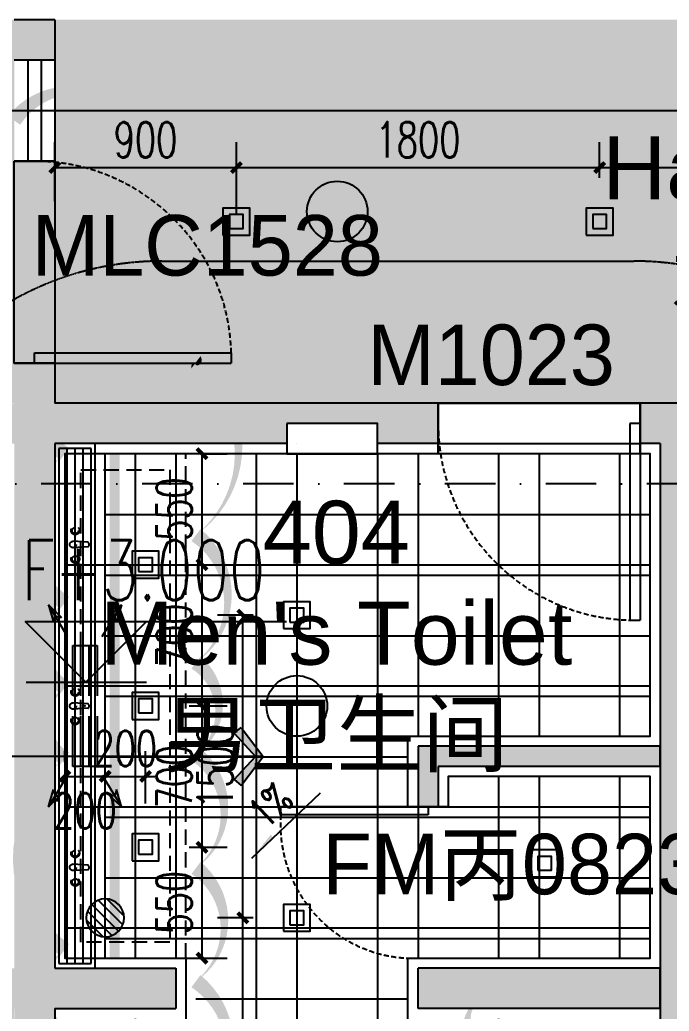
# Model space of a CAD drawing. Extents: x -354516 to 794396, y -401250 to -150594.
# Drawn here: x -19873 to -16656, y -369063 to -364150 of the extents above; entities that cross this region are included whole.
import ezdxf
from ezdxf.enums import TextEntityAlignment as Align

# ---------------------------------------------------------------- set-up
doc = ezdxf.new("R2010")
doc.units = 0
doc.header["$LTSCALE"] = 1000
doc.header["$MEASUREMENT"] = 0
for name, pattern in [('$0$HIDDEN', [0.375, 0.25, -0.125, 0, 0]), ('DASH', [0.35, 0.25, -0.1]), ('DASHDOT2', [0.5, 0.25, -0.125, 0, -0.125]), ('DOTE', [2.42, 2, -0.2, 0.02, -0.2])]:
    doc.linetypes.add(name, pattern=pattern)
for name, color, linetype in [('0-吊顶', 6, 'Continuous'), ('0-吊顶材质', 251, 'Continuous'), ('0-吊顶边界', 36, 'Continuous'), ('0-地面分缝', 37, 'Continuous'), ('0-房间名称', 2, 'Continuous'), ('0-灯具', 20, 'Continuous'), ('0-灯具修改0109', 140, 'Continuous'), ('0-设备风口', 5, 'Continuous'), ('0-设备风口（修改）', 71, 'Continuous'), ('A-轴线1', 1, 'DOTE'), ('A标-索引', 3, 'Continuous'), ('DIM_ELEV', 3, 'Continuous'), ('M-DUCT-S-DIFF', 6, 'DASH'), ('P-成活面', 4, 'Continuous'), ('PUB_DIM', 3, 'Continuous'), ('PUB_TEXT', 7, 'Continuous'), ('S-PLT', 30, 'Continuous'), ('TWT_TEXT', 7, 'Continuous'), ('WALL', 2, 'Continuous'), ('WINDOW', 4, 'Continuous'), ('墙体', 7, 'Continuous'), ('家具1', 61, 'Continuous'), ('门图', 134, 'Continuous')]:
    doc.layers.add(name, color=color, linetype=linetype)
doc.layers.add('0-地面材质_material hatch', color=251, linetype='Continuous', transparency=0.3)
doc.layers.add('DIM_MODI-天花修改', color=3, linetype='Continuous', plot=False)
doc.styles.add('510p-04$0$Arial_2', font='arial.ttf', dxfattribs={"height": 6.392964})
doc.styles.add('_TCH_DIM', font='SIMPLEX', dxfattribs={"bigfont": 'GBCBIG'})
doc.styles.add('DIM', font='SimSun.ttf', dxfattribs={"width": 0.7})
doc.styles.add('DIM_FONT', font='SIMPLEX', dxfattribs={"width": 0.7, "bigfont": 'GBCBIG'})
doc.styles.add('Word-n', font='stylu.ttf')
doc.dimstyles.new('_TCH_ARCH&&50', dxfattribs={"dimscale": 0.5, "dimtxt": 350, "dimasz": 100, "dimexe": 250, "dimexo": 300, "dimgap": 100, "dimtad": 1, "dimdec": 0, "dimzin": 0, "dimdsep": 46, "dimtxsty": 'DIM_FONT', "dimblk": 'ARCHTICK', "dimcen": 0.09, "dimclrd": 3, "dimclre": 3, "dimclrt": 7, "dimazin": 2, "dimtfac": 1, "dimtdec": 0, "dimtix": 1, "dimtmove": 2, "dimatfit": 3, "dimfxl": 0, "dimtolj": 1, "dimtzin": 0, "dimarcsym": 0})
doc.dimstyles.new('DIM', dxfattribs={"dimtxt": 2.5, "dimasz": 1, "dimexe": 1, "dimexo": 1, "dimgap": 1, "dimtad": 1, "dimdec": 0, "dimzin": 0, "dimdsep": 46, "dimtxsty": 'DIM', "dimblk": 'ARCHTICK', "dimcen": 0, "dimclrd": 5, "dimclre": 5, "dimclrt": 35, "dimadec": 0, "dimazin": 0, "dimtfac": 0.5, "dimtdec": 0, "dimtix": 1, "dimtmove": 2, "dimatfit": 2, "dimldrblk": 'A', "dimfxl": 0, "dimtolj": 1, "dimtzin": 0, "dimlwd": -1, "dimlwe": -1, "dimarcsym": 0})
pattern_1 = [(45, (-498310856.17, -3090192758), (-212.132034356, 212.132034356), []), (45, (-498310644.03, -3090192758), (-212.132034356, 212.132034356), [375, -75, 0, -75])]

# ---------------------------------------------------------------- blocks, each defined once
blk = doc.blocks.new('510I-01-LBBRestroom-plan-01$0$wtqyy')
at = {"layer": '0-灯具'}
for points in [[(-106.5, -26.5), (26.5, -26.5), (26.5, 106.5), (-106.5, 106.5)], [(-74.5, 5.5), (-5.5, 5.5), (-5.5, 74.5), (-74.5, 74.5)]]:
    blk.add_lwpolyline(points, close=True, dxfattribs=at)
blk = doc.blocks.new('*U137')
at = {"color": 95}
for p, q in [((-500.7, 180.4), (-437.9, 115.5)), ((-343.4, 86), (-500.7, 180.4)), ((-500.7, 180.4), (-414.7, 155.9)), ((-414.7, 155.9), (-446.3, 147.4)), ((-446.3, 147.4), (-437.9, 115.5)), ((343.4, 86), (500.7, 180.4)), ((500.7, 180.4), (414.7, 155.9)), ((414.7, 155.9), (446.3, 147.4)), ((500.7, 180.4), (437.9, 115.5)), ((446.3, 147.4), (437.9, 115.5)), ((-343.4, -86), (-500.7, -180.4)), ((343.4, -86), (500.7, -180.4)), ((-500.7, -180.4), (-437.9, -115.5)), ((-446.3, -147.4), (-437.9, -115.5)), ((446.3, -147.4), (437.9, -115.5)), ((500.7, -180.4), (437.9, -115.5)), ((-500.7, -180.4), (-414.7, -155.9)), ((-414.7, -155.9), (-446.3, -147.4)), ((414.7, -155.9), (446.3, -147.4)), ((500.7, -180.4), (414.7, -155.9))]:
    blk.add_line(p, q, dxfattribs=at)
at = {"color": 251, "linetype": 'DASH'}
for p, q in [((-300, 20), (300, 20)), ((-300, -20), (300, -20))]:
    blk.add_line(p, q, dxfattribs=at)
at = {"linetype": 'DASH'}
blk.add_lwpolyline([(300, 60), (-300, 60), (-300, -60), (300, -60)], close=True, dxfattribs=at)
at = {"color": 7}
blk.add_point((0, 0), dxfattribs=at)
at = {"color": 95}
for points in [[(-437.9, 115.5), (-446.3, 147.4), (-500.7, 180.4)], [(-414.7, 155.9), (-446.3, 147.4), (-500.7, 180.4)], [(414.7, 155.9), (446.3, 147.4), (500.7, 180.4)], [(437.9, 115.5), (446.3, 147.4), (500.7, 180.4)], [(-437.9, -115.5), (-446.3, -147.4), (-500.7, -180.4)], [(437.9, -115.5), (446.3, -147.4), (500.7, -180.4)], [(-414.7, -155.9), (-446.3, -147.4), (-500.7, -180.4)], [(414.7, -155.9), (446.3, -147.4), (500.7, -180.4)]]:
    blk.add_solid(points, dxfattribs=at)
blk = doc.blocks.new('$TwtSys$00000125')
blk.add_circle((0, 0, 0), 0.667)
blk = doc.blocks.new('510p-04$0$material tag')
blk = doc.blocks.new('GRID')
at = {"layer": '墙体', "color": 250, "linetype": 'DASHDOT2', "lineweight": -3}
blk.add_line((107436.4, 18586.5), (-19063.6, 18586.5), dxfattribs=at)
blk = doc.blocks.new('_ArchTick')
at = {"color": 0, "linetype": 'ByBlock', "const_width": 0.4}
blk.add_lwpolyline([(-0.5, -0.5), (0.5, 0.5)], dxfattribs=at)
blk = doc.blocks.new('*D296')
at = {"layer": 'Defpoints', "color": 0}
for p in [(-18767.7, -368600), (-18566.5, -368600), (-18616.5, -370100)]:
    blk.add_point(p, dxfattribs=at)
at = {"layer": 'PUB_DIM', "color": 3, "lineweight": -2}
for p, q in [((-18716.5, -368600), (-18892.7, -368600)), ((-18767.7, -370100), (-18767.7, -368600)), ((-18766.5, -370100), (-18892.7, -370100))]:
    blk.add_line(p, q, dxfattribs=at)
at = {"layer": 'PUB_DIM', "color": 3, "lineweight": -2, "xscale": 50, "yscale": 50, "zscale": 50}
for p, rotation in [((-18767.7, -368600), 90), ((-18767.7, -370100), 270)]:
    blk.add_blockref('_ArchTick', p, dxfattribs=dict(at, rotation=rotation))
at = {"layer": 'PUB_DIM', "color": 7, "insert": (-18905.2, -369350), "char_height": 175, "attachment_point": 5, "rotation": 90, "style": 'DIM_FONT'}
blk.add_mtext('\\A1;1500', dxfattribs=at)
blk = doc.blocks.new('*D297')
at = {"layer": 'Defpoints', "color": 0}
for p in [(-18767.7, -367100), (-18566.5, -367100), (-18566.5, -368600)]:
    blk.add_point(p, dxfattribs=at)
at = {"layer": 'PUB_DIM', "color": 3, "lineweight": -2}
for p, q in [((-18716.5, -367100), (-18892.7, -367100)), ((-18767.7, -368600), (-18767.7, -367100)), ((-18716.5, -368600), (-18892.7, -368600))]:
    blk.add_line(p, q, dxfattribs=at)
at = {"layer": 'PUB_DIM', "color": 3, "lineweight": -2, "xscale": 50, "yscale": 50, "zscale": 50}
for p, rotation in [((-18767.7, -367100), 90), ((-18767.7, -368600), 270)]:
    blk.add_blockref('_ArchTick', p, dxfattribs=dict(at, rotation=rotation))
at = {"layer": 'PUB_DIM', "color": 7, "insert": (-18905.2, -367850), "char_height": 175, "attachment_point": 5, "rotation": 90, "style": 'DIM_FONT'}
blk.add_mtext('\\A1;1500', dxfattribs=at)
blk = doc.blocks.new('*D298')
at = {"layer": 'Defpoints', "color": 0}
for p in [(-19450, -367898.9), (-19650, -367979.4), (-19450, -368015.7)]:
    blk.add_point(p, dxfattribs=at)
at = {"layer": 'PUB_DIM', "color": 3, "lineweight": -2}
for p, q in [((-19650, -367829.4), (-19650, -367773.9)), ((-19450, -367865.7), (-19450, -367773.9)), ((-19650, -367898.9), (-19450, -367898.9))]:
    blk.add_line(p, q, dxfattribs=at)
at = {"layer": 'PUB_DIM', "color": 3, "lineweight": -2, "xscale": 50, "yscale": 50, "zscale": 50, "rotation": 180}
blk.add_blockref('_ArchTick', (-19650, -367898.9), dxfattribs=at)
at = {"layer": 'PUB_DIM', "color": 3, "lineweight": -2, "xscale": 50, "yscale": 50, "zscale": 50}
blk.add_blockref('_ArchTick', (-19450, -367898.9), dxfattribs=at)
at = {"layer": 'PUB_DIM', "color": 7, "insert": (-19550, -368069.2), "char_height": 175, "attachment_point": 5, "style": 'DIM_FONT'}
blk.add_mtext('\\A1;200', dxfattribs=at)
blk = doc.blocks.new('*D299')
at = {"layer": 'Defpoints', "color": 0}
for p in [(-19250.1, -367898.9), (-19450, -368015.7), (-19250.1, -368183.8)]:
    blk.add_point(p, dxfattribs=at)
at = {"layer": 'PUB_DIM', "color": 3, "lineweight": -2}
for p, q in [((-19450, -367865.7), (-19450, -367773.9)), ((-19250.1, -368033.8), (-19250.1, -367773.9)), ((-19450, -367898.9), (-19500, -367898.9)), ((-19450, -367898.9), (-19250.1, -367898.9)), ((-19250.1, -367898.9), (-19200.1, -367898.9))]:
    blk.add_line(p, q, dxfattribs=at)
at = {"layer": 'PUB_DIM', "color": 3, "lineweight": -2, "xscale": 50, "yscale": 50, "zscale": 50}
blk.add_blockref('_ArchTick', (-19450, -367898.9), dxfattribs=at)
at = {"layer": 'PUB_DIM', "color": 3, "lineweight": -2, "xscale": 50, "yscale": 50, "zscale": 50, "rotation": 180}
blk.add_blockref('_ArchTick', (-19250.1, -367898.9), dxfattribs=at)
at = {"layer": 'PUB_DIM', "color": 7, "insert": (-19350, -367761.4), "char_height": 175, "attachment_point": 5, "style": 'DIM_FONT'}
blk.add_mtext('\\A1;200', dxfattribs=at)
blk = doc.blocks.new('*D300')
at = {"layer": 'Defpoints', "color": 0}
for p in [(-19183.6, -368250.3), (-18970, -368250.3), (-19210.1, -368800)]:
    blk.add_point(p, dxfattribs=at)
at = {"layer": 'PUB_DIM', "color": 3, "lineweight": -2}
for p, q in [((-19033.6, -368250.3), (-18845, -368250.3)), ((-18970, -368800), (-18970, -368250.3)), ((-19060.1, -368800), (-18845, -368800))]:
    blk.add_line(p, q, dxfattribs=at)
at = {"layer": 'PUB_DIM', "color": 3, "lineweight": -2, "xscale": 50, "yscale": 50, "zscale": 50}
for p, rotation in [((-18970, -368250.3), 90), ((-18970, -368800), 270)]:
    blk.add_blockref('_ArchTick', p, dxfattribs=dict(at, rotation=rotation))
at = {"layer": 'PUB_DIM', "color": 7, "insert": (-19107.5, -368525.1), "char_height": 175, "attachment_point": 5, "rotation": 90, "style": 'DIM_FONT'}
blk.add_mtext('\\A1;550', dxfattribs=at)
blk = doc.blocks.new('*D301')
at = {"layer": 'Defpoints', "color": 0}
for p in [(-19183.6, -367550), (-18970, -367550), (-19183.6, -368250.3)]:
    blk.add_point(p, dxfattribs=at)
at = {"layer": 'PUB_DIM', "color": 3, "lineweight": -2}
for p, q in [((-19033.6, -367550), (-18845, -367550)), ((-18970, -368250.3), (-18970, -367550)), ((-19033.6, -368250.3), (-18845, -368250.3))]:
    blk.add_line(p, q, dxfattribs=at)
at = {"layer": 'PUB_DIM', "color": 3, "lineweight": -2, "xscale": 50, "yscale": 50, "zscale": 50}
for p, rotation in [((-18970, -367550), 90), ((-18970, -368250.3), 270)]:
    blk.add_blockref('_ArchTick', p, dxfattribs=dict(at, rotation=rotation))
at = {"layer": 'PUB_DIM', "color": 7, "insert": (-19107.5, -367900.1), "char_height": 175, "attachment_point": 5, "rotation": 90, "style": 'DIM_FONT'}
blk.add_mtext('\\A1;700', dxfattribs=at)
blk = doc.blocks.new('*D302')
at = {"layer": 'Defpoints', "color": 0}
for p in [(-19183.6, -366850), (-18970, -366850), (-19183.6, -367550)]:
    blk.add_point(p, dxfattribs=at)
at = {"layer": 'PUB_DIM', "color": 3, "lineweight": -2}
for p, q in [((-19033.6, -366850), (-18845, -366850)), ((-18970, -367550), (-18970, -366850)), ((-19033.6, -367550), (-18845, -367550))]:
    blk.add_line(p, q, dxfattribs=at)
at = {"layer": 'PUB_DIM', "color": 3, "lineweight": -2, "xscale": 50, "yscale": 50, "zscale": 50}
for p, rotation in [((-18970, -366850), 90), ((-18970, -367550), 270)]:
    blk.add_blockref('_ArchTick', p, dxfattribs=dict(at, rotation=rotation))
at = {"layer": 'PUB_DIM', "color": 7, "insert": (-19107.5, -367200), "char_height": 175, "attachment_point": 5, "rotation": 90, "style": 'DIM_FONT'}
blk.add_mtext('\\A1;700', dxfattribs=at)
blk = doc.blocks.new('*D303')
at = {"layer": 'Defpoints', "color": 0}
for p in [(-19104.1, -366300), (-18970, -366300), (-19183.6, -366850)]:
    blk.add_point(p, dxfattribs=at)
at = {"layer": 'PUB_DIM', "color": 3, "lineweight": -2}
for p, q in [((-18970, -366850), (-18970, -366300)), ((-18954.1, -366300), (-18845, -366300)), ((-19033.6, -366850), (-18845, -366850))]:
    blk.add_line(p, q, dxfattribs=at)
at = {"layer": 'PUB_DIM', "color": 3, "lineweight": -2, "xscale": 50, "yscale": 50, "zscale": 50}
for p, rotation in [((-18970, -366300), 90), ((-18970, -366850), 270)]:
    blk.add_blockref('_ArchTick', p, dxfattribs=dict(at, rotation=rotation))
at = {"layer": 'PUB_DIM', "color": 7, "insert": (-19107.5, -366575), "char_height": 175, "attachment_point": 5, "rotation": 90, "style": 'DIM_FONT'}
blk.add_mtext('\\A1;550', dxfattribs=at)
blk = doc.blocks.new('*D304')
at = {"layer": 'Defpoints', "color": 0}
for p in [(-18800, -364881.9), (-19700, -365198.9), (-18800, -365266.5)]:
    blk.add_point(p, dxfattribs=at)
at = {"layer": 'PUB_DIM', "color": 3, "lineweight": -2}
for p, q in [((-19700, -365048.9), (-19700, -364756.9)), ((-18800, -365116.5), (-18800, -364756.9)), ((-19700, -364881.9), (-18800, -364881.9))]:
    blk.add_line(p, q, dxfattribs=at)
at = {"layer": 'PUB_DIM', "color": 3, "lineweight": -2, "xscale": 50, "yscale": 50, "zscale": 50, "rotation": 180}
blk.add_blockref('_ArchTick', (-19700, -364881.9), dxfattribs=at)
at = {"layer": 'PUB_DIM', "color": 3, "lineweight": -2, "xscale": 50, "yscale": 50, "zscale": 50}
blk.add_blockref('_ArchTick', (-18800, -364881.9), dxfattribs=at)
at = {"layer": 'PUB_DIM', "color": 7, "insert": (-19250, -364744.4), "char_height": 175, "attachment_point": 5, "style": 'DIM_FONT'}
blk.add_mtext('\\A1;900', dxfattribs=at)
blk = doc.blocks.new('*D305')
at = {"layer": 'Defpoints', "color": 0}
for p in [(-17000, -364881.9), (-17000, -365083.5), (-18800, -365216.5)]:
    blk.add_point(p, dxfattribs=at)
at = {"layer": 'PUB_DIM', "color": 3, "lineweight": -2}
for p, q in [((-18800, -365066.5), (-18800, -364756.9)), ((-17000, -364933.5), (-17000, -364756.9)), ((-18800, -364881.9), (-17000, -364881.9))]:
    blk.add_line(p, q, dxfattribs=at)
at = {"layer": 'PUB_DIM', "color": 3, "lineweight": -2, "xscale": 50, "yscale": 50, "zscale": 50, "rotation": 180}
blk.add_blockref('_ArchTick', (-18800, -364881.9), dxfattribs=at)
at = {"layer": 'PUB_DIM', "color": 3, "lineweight": -2, "xscale": 50, "yscale": 50, "zscale": 50}
blk.add_blockref('_ArchTick', (-17000, -364881.9), dxfattribs=at)
at = {"layer": 'PUB_DIM', "color": 7, "insert": (-17900, -364744.4), "char_height": 175, "attachment_point": 5, "style": 'DIM_FONT'}
blk.add_mtext('\\A1;1800', dxfattribs=at)
blk = doc.blocks.new('*D306')
at = {"layer": 'Defpoints', "color": 0}
for p in [(-15200, -364881.9), (-17000, -365083.5), (-15200, -365083.5)]:
    blk.add_point(p, dxfattribs=at)
at = {"layer": 'PUB_DIM', "color": 3, "lineweight": -2}
for p, q in [((-17000, -364933.5), (-17000, -364756.9)), ((-15200, -364933.5), (-15200, -364756.9)), ((-17000, -364881.9), (-15200, -364881.9))]:
    blk.add_line(p, q, dxfattribs=at)
at = {"layer": 'PUB_DIM', "color": 3, "lineweight": -2, "xscale": 50, "yscale": 50, "zscale": 50, "rotation": 180}
blk.add_blockref('_ArchTick', (-17000, -364881.9), dxfattribs=at)
at = {"layer": 'PUB_DIM', "color": 3, "lineweight": -2, "xscale": 50, "yscale": 50, "zscale": 50}
blk.add_blockref('_ArchTick', (-15200, -364881.9), dxfattribs=at)
at = {"layer": 'PUB_DIM', "color": 7, "insert": (-16100, -364744.4), "char_height": 175, "attachment_point": 5, "style": 'DIM_FONT'}
blk.add_mtext('\\A1;1800', dxfattribs=at)
blk = doc.blocks.new('$TwtSys$00000141')
for p, q in [((-94.2, 7.7), (-10.1, 91.8)), ((-94.2, 7.7), (-10.1, 91.8)), ((-87.2, -35.1), (35.1, 87.2)), ((-87.2, -35.1), (35.1, 87.2)), ((-66.5, -66.5), (66.5, 66.5)), ((-66.5, -66.5), (66.5, 66.5)), ((-32.4, -87.1), (87.6, 32.9)), ((-32.4, -87.1), (87.6, 32.9)), ((11.4, -92.3), (92.3, -11.4)), ((11.4, -92.3), (92.3, -11.4))]:
    blk.add_line(p, q)
blk.add_circle((0, 0), 94)
blk.add_circle((0, 0), 94)
blk = doc.blocks.new('A')
at = {"color": 134}
for p, q in [((-1.435, 1.148), (-1.09, 1.437)), ((-1.435, 1.148), (-0.369, 0)), ((-1.09, 1.437), (0, 0)), ((-0.369, 0), (-2.127, 0)), ((-1.435, -1.148), (-0.369, 0)), ((-1.09, -1.437), (0, 0)), ((-1.435, -1.148), (-1.09, -1.437))]:
    blk.add_line(p, q, dxfattribs=at)
for points in [[(-1.435, 1.148), (-1.09, 1.437), (-0.369, 0), (0, 0)], [(-1.435, -1.148), (-1.09, -1.437), (-0.369, 0), (0, 0)]]:
    blk.add_solid(points, dxfattribs=at)

msp = doc.modelspace()

# ---------------------------------------------------------------- hatches: boundary and pattern name
at = {"layer": '0-吊顶材质'}
h = msp.add_hatch(dxfattribs=at)
h.set_pattern_fill('AR-SAND', color=256, scale=112.5)
h.set_pattern_definition([(37.5, (-498310856.17, -3090192758), (-7.086752787, 216.767674014), [0, -171, 0, -191.25, 0, -182.8125]), (7.5, (-498310856.17, -3090192758), (199.099879343, 317.491432338), [0, -92.25, 0, -154.125, 0, -59.0625]), (327.5, (-498310994.54, -3090192758), (350.340959447, 0.636643523), [0, -56.25, 0, -202.5, 0, -264.375]), (317.5, (-498310994.54, -3090192758), (338.189243014, 98.738501055), [0, -28.125, 0, -132.75, 0, -151.875])])
h.paths.add_polyline_path([(-19700, -366050), (-19700, -364150), (-11820.4, -364150), (-9888.6, -373808.8), (-10092.5, -373808.8), (-10324.4, -372650), (-13200, -372650), (-13200, -370650), (-10724.4, -370650), (-11204.3, -368250), (-13200, -368250), (-13200, -365850), (-13800, -365850), (-13800, -366050)])
at = {"layer": '0-吊顶边界'}
h = msp.add_hatch(dxfattribs=at)
h.set_pattern_fill('_USER', color=250, scale=600, angle=90, pattern_type=0)
h.set_pattern_definition([(90, (-18100, -366301.96), (-600, 4e-14), [])])
h.paths.add_polyline_path([(-16750, -366302), (-16750, -367700), (-17950, -367700), (-17950, -368050), (-17750, -368050), (-17750, -367900), (-16750, -367900), (-16750, -368800), (-17950, -368800), (-17950, -369100), (-16950, -369100), (-16950, -371800), (-18004, -371800), (-18004, -372600), (-19450, -372600), (-19450, -369100), (-19000, -369100), (-19000, -368800), (-19450, -368800), (-19450, -366302)])
h = msp.add_hatch(dxfattribs=at)
h.set_pattern_fill('_USER', color=250, scale=300, pattern_type=0)
h.set_pattern_definition([(0, (-18100, -366301.96), (0, 300), [])])
h.paths.add_polyline_path([(-16750, -366302), (-16750, -367700), (-17950, -367700), (-17950, -368050), (-17750, -368050), (-17750, -367900), (-16750, -367900), (-16750, -368800), (-17950, -368800), (-17950, -369100), (-16950, -369100), (-16950, -371800), (-18004, -371800), (-18004, -372600), (-19450, -372600), (-19450, -369100), (-19000, -369100), (-19000, -368800), (-19450, -368800), (-19450, -366302)])
at = {"layer": '0-地面分缝'}
msp.add_hatch(color=256, dxfattribs=at).paths.add_polyline_path([(-18724.5, -368306), (-18615.8, -368202.6), (-18629.6, -368188.1)])
at = {"layer": '0-地面材质_material hatch'}
h = msp.add_hatch(dxfattribs=at)
h.set_pattern_fill('ANSI35', color=256, scale=1200)
h.set_pattern_definition(pattern_1)
edge = h.paths.add_edge_path()
edge.add_line((-23530.9, -372649.4), (-19901.5, -372650.6))
edge.add_line((-19901.5, -372650.6), (-19901.5, -369049.5))
edge.add_line((-19901.5, -369049.5), (-23028.5, -369049.5))
edge.add_line((-23028.5, -369049.5), (-23628.5, -366049.5))
edge.add_line((-23628.5, -366049.5), (-19898.5, -366049.5))
edge.add_line((-19898.5, -366049.5), (-19898.5, -365850.7))
edge.add_line((-19898.5, -365850.7), (-19800, -365850.7))
edge.add_line((-19800, -365850.7), (-19800, -364850.7))
edge.add_line((-19800, -364850.7), (-19900, -364850.7))
edge.add_line((-19900, -364850.7), (-19900, -364149.5))
edge.add_line((-19900, -364149.5), (-23946.3, -364158.5))
edge.add_line((-23946.3, -364158.5), (-28932.1, -338750))
edge.add_line((-28932.1, -338750), (-27565, -338749.5))
edge.add_line((-27565, -338749.5), (-27565, -338550.7))
edge.add_line((-27565, -338550.7), (-27365, -338550.7))
edge.add_line((-27365, -338550.7), (-27365, -337550.7))
edge.add_line((-27365, -337550.7), (-27565, -337550.7))
edge.add_line((-27565, -337550.7), (-27565, -336850))
edge.add_line((-27565, -336850), (-28949.2, -336850))
edge.add_arc((-28949.2, -336750), 100, 90, 270, ccw=False)
edge.add_line((-28949.2, -336650), (-28400, -336650))
edge.add_line((-28400, -336650), (-28400, -333850))
edge.add_line((-28400, -333850), (-30068.5, -333849.5))
edge.add_line((-30068.5, -333849.5), (-30828.5, -330049.5))
edge.add_line((-30828.5, -330049.5), (-32050.9, -330049.5))
edge.add_line((-32050.9, -330049.5), (-31913.9, -330734.4))
edge.add_line((-31913.9, -330734.4), (-32012, -330754))
edge.add_line((-32012, -330754), (-31659, -332519))
edge.add_line((-31659, -332519), (-31560.9, -332499.4))
edge.add_line((-31560.9, -332499.4), (-31313.9, -333734.4))
edge.add_line((-31313.9, -333734.4), (-31412, -333754))
edge.add_line((-31412, -333754), (-31059, -335519))
edge.add_line((-31059, -335519), (-30960.9, -335499.4))
edge.add_line((-30960.9, -335499.4), (-30713.9, -336734.4))
edge.add_line((-30713.9, -336734.4), (-30812, -336754))
edge.add_line((-30812, -336754), (-30459, -338519))
edge.add_line((-30459, -338519), (-30360.9, -338499.4))
edge.add_line((-30360.9, -338499.4), (-30113.9, -339734.4))
edge.add_line((-30113.9, -339734.4), (-30212, -339754))
edge.add_line((-30212, -339754), (-29859, -341519))
edge.add_line((-29859, -341519), (-29760.9, -341499.4))
edge.add_line((-29760.9, -341499.4), (-29513.9, -342734.4))
edge.add_line((-29513.9, -342734.4), (-29612, -342754))
edge.add_line((-29612, -342754), (-28659, -347519))
edge.add_line((-28659, -347519), (-28560.9, -347499.4))
edge.add_line((-28560.9, -347499.4), (-28313.9, -348734.4))
edge.add_line((-28313.9, -348734.4), (-28412, -348754))
edge.add_line((-28412, -348754), (-28059, -350519))
edge.add_line((-28059, -350519), (-27960.9, -350499.4))
edge.add_line((-27960.9, -350499.4), (-27713.9, -351734.4))
edge.add_line((-27713.9, -351734.4), (-27812, -351754))
edge.add_line((-27812, -351754), (-27459, -353519))
edge.add_line((-27459, -353519), (-27360.9, -353499.4))
edge.add_line((-27360.9, -353499.4), (-27113.9, -354734.4))
edge.add_line((-27113.9, -354734.4), (-27212, -354754))
edge.add_line((-27212, -354754), (-26259, -359519))
edge.add_line((-26259, -359519), (-26160.9, -359499.4))
edge.add_line((-26160.9, -359499.4), (-25913.9, -360734.4))
edge.add_line((-25913.9, -360734.4), (-26012, -360754))
edge.add_line((-26012, -360754), (-25059, -365519))
edge.add_line((-25059, -365519), (-24960.9, -365499.4))
edge.add_line((-24960.9, -365499.4), (-24713.9, -366734.4))
edge.add_line((-24713.9, -366734.4), (-24812, -366754))
edge.add_line((-24812, -366754), (-24459, -368519))
edge.add_line((-24459, -368519), (-24360.9, -368499.4))
edge.add_line((-24360.9, -368499.4), (-24113.9, -369734.4))
edge.add_line((-24113.9, -369734.4), (-24212, -369754))
edge.add_line((-24212, -369754), (-23859, -371519))
edge.add_line((-23859, -371519), (-23760.9, -371499.4))
edge.add_line((-23760.9, -371499.4), (-23530.9, -372649.4))
h = msp.add_hatch(dxfattribs=at)
h.set_pattern_fill('ANSI35', color=256, scale=1200)
h.set_pattern_definition(pattern_1)
h.paths.add_polyline_path([(-20701.5, -336849.5), (-27366.5, -336849.5), (-27366.5, -338749.5), (-17105.8, -338749.5), (-17925.8, -334649.5), (-20701.5, -334649.5)])
h.paths.add_polyline_path([(19698.5, -366049.5), (19698.5, -364149.5), (12022.8, -364149.5), (11202.8, -368249.5), (13198.5, -368249.5), (13198.5, -366049.5)])
h.paths.add_polyline_path([(-19700, -364149.5), (-19700, -364850.7), (-19800, -364850.7), (-19800, -365850.7), (-19701.5, -365850.7), (-19700, -366049.5), (-13201.5, -366049.5), (-13201.5, -368249.5), (-11205.9, -368249.5), (-12025.9, -364149.5)])
h.paths.add_polyline_path([(27200, -338749.5), (27200, -338550.7), (27300, -338550.7), (27300, -337550.7), (27200, -337550.7), (27200, -336850), (21300, -336850), (21300, -337050), (20700, -337050), (20699.7, -336649.5), (20698.5, -336649.5), (20698.5, -334649.5), (17922.8, -334649.5), (17102.8, -338749.5)])
at = {"layer": 'WALL'}
h = msp.add_hatch(color=250, dxfattribs=at)
h.dxf.hatch_style = 1
h.paths.add_polyline_path([(-19900, -364350.7), (-19700, -364350.7), (-19700, -364150), (-19900, -364150)])
h = msp.add_hatch(color=250, dxfattribs=at)
h.dxf.hatch_style = 1
edge = h.paths.add_edge_path()
edge.add_line((-16300, -366250), (-13800, -366250))
edge.add_line((-13800, -366250), (-13800, -366050))
edge.add_line((-13800, -366050), (-16500, -366050))
edge.add_line((-16500, -366050), (-16800, -366050))
edge.add_line((-16800, -366050), (-16800, -366250))
edge.add_line((-16800, -366250), (-16700, -366250))
edge.add_line((-16700, -366250), (-16700, -372650))
edge.add_line((-16700, -372650), (-17854.2, -372650))
edge.add_line((-17854.2, -372650), (-17854.2, -371900))
edge.add_line((-17854.2, -371900), (-16700, -371900))
edge.add_line((-16700, -371900), (-16700, -371800))
edge.add_line((-16700, -371800), (-17954.2, -371800))
edge.add_line((-17954.2, -371800), (-17954.2, -372650))
edge.add_line((-17954.2, -372650), (-19700, -372650))
edge.add_line((-19700, -372650), (-19700, -369050))
edge.add_line((-19700, -369050), (-19100, -369050))
edge.add_line((-19100, -369050), (-19100, -368850))
edge.add_line((-19100, -368850), (-19700, -368850))
edge.add_line((-19700, -368850), (-19700, -366150))
edge.add_line((-19700, -366150), (-17800, -366150))
edge.add_line((-17800, -366150), (-17800, -366050))
edge.add_line((-17800, -366050), (-19700, -366050))
edge.add_line((-19700, -366050), (-19700, -365850.7))
edge.add_line((-19700, -365850.7), (-19900, -365850.7))
edge.add_line((-19900, -365850.7), (-19900, -366050))
edge.add_line((-19900, -366050), (-20100, -366050))
edge.add_line((-20100, -366050), (-20100, -366250))
edge.add_line((-20100, -366250), (-19900, -366250))
edge.add_line((-19900, -366250), (-19900, -368850))
edge.add_line((-19900, -368850), (-22863.1, -368850))
edge.add_line((-22863.1, -368850), (-23343.1, -366449.9))
edge.add_arc((-23352.1, -366150), 300, 248.7481, 271.7159, ccw=False)
edge.add_line((-23460.8, -366429.6), (-23547.6, -366447))
edge.add_line((-23547.6, -366447), (-23027, -369050))
edge.add_line((-23027, -369050), (-19900, -369050))
edge.add_line((-19900, -369050), (-19900, -372650))
edge.add_line((-19900, -372650), (-21749.3, -372650))
edge.add_arc((-22032.1, -372750), 300, 0, 19.4749, ccw=False)
edge.add_arc((-22032.1, -372750), 300, -19.4676, 0, ccw=False)
edge.add_line((-21749.3, -372850), (-19700, -372850))
edge.add_line((-19700, -372850), (-17854.2, -372850))
edge.add_line((-17854.2, -372850), (-16500, -372850))
edge.add_line((-16500, -372850), (-13800, -372850))
edge.add_line((-13800, -372850), (-13800, -372650))
edge.add_line((-13800, -372650), (-16300, -372650))
edge.add_line((-16300, -372650), (-16300, -366250))
h = msp.add_hatch(color=250, dxfattribs=at)
h.dxf.hatch_style = 1
h.paths.add_polyline_path([(-18100, -366250), (-17800, -366250), (-17800, -366150), (-18100, -366150)])
h.paths.add_polyline_path([(-19700, -366250), (-18550, -366250), (-18550, -366150), (-19700, -366150)])
h = msp.add_hatch(color=250, dxfattribs=at)
h.dxf.hatch_style = 1
h.paths.add_polyline_path([(-16700, -367750), (-17900, -367750), (-17900, -368050), (-17800, -368050), (-17800, -367850), (-16700, -367850)])
h.paths.add_polyline_path([(-16700, -368850), (-17800, -368850), (-17900, -368850), (-17900, -369050), (-16700, -369050)])

# ---------------------------------------------------------------- linework, layer by layer
at = {"layer": '0-吊顶', "linetype": 'DASH', "ltscale": 0.01}
for points in [[(-29111.5, -337993.3), (-12343, -337993.3, -0.414214), (-10843, -339493.3), (-10843, -363100.6, -0.414214), (-12343, -364600.6), (-29111.5, -364600.6, -0.414214), (-30611.5, -363100.6), (-30611.5, -339493.3, -0.414214)], [(-19170.1, -365345.7), (-16830.7, -365345.7, -0.414214), (-15330.7, -366845.7), (-15330.7, -371553, -0.414214), (-16830.7, -373053), (-19170.1, -373053, -0.414214), (-20670.1, -371553), (-20670.1, -366845.7, -0.414214)]]:
    msp.add_lwpolyline(points, format="xyb", close=True, dxfattribs=at)
at = {"layer": '0-吊顶边界'}
msp.add_line((-19450, -368800), (-19450, -366300), dxfattribs=at)
at = {"layer": '0-吊顶边界', "color": 250}
for points in [[(-19900, -364850.7), (-19700, -364850.7), (-19700, -365850.7), (-19900, -365850.7)], [(-17800, -366050), (-16800, -366050), (-16800, -366300), (-17800, -366300)]]:
    msp.add_lwpolyline(points, close=True, dxfattribs=at)
at = {"layer": '0-地面分缝'}
for points in [[(-19100, -366250), (-19100, -366250)], [(-18500, -366250), (-18500, -366250)], [(-17900, -366250), (-17900, -366250)], [(-19100, -366300), (-19100, -368800)], [(-18500, -366300), (-18500.1, -372600)], [(-17900, -366300), (-17900, -367700)], [(-17300, -366300), (-17300, -367700)], [(-19650, -366850), (-16750, -366850)], [(-19650, -366850), (-16750, -366850)], [(-19650, -367450), (-16750, -367450)], [(-17300, -367900), (-17300, -368800)], [(-18384.5, -367982.5), (-18724.5, -368306)], [(-19650, -368050), (-16750, -368050)], [(-17900, -368050), (-17900, -368800)], [(-16700, -368050), (-16700, -368050)], [(-19650, -368650), (-16750, -368650)], [(-17900, -368850), (-17900, -368850)], [(-17300, -368850), (-17300, -368850)]]:
    msp.add_lwpolyline(points, dxfattribs=at)
at = {"layer": '0-地面材质_material hatch', "color": 250}
msp.add_lwpolyline([(-17800, -366250), (-16800, -366250), (-16800, -366050), (-17800, -366050)], close=True, dxfattribs=at)
at = {"layer": '0-灯具', "linetype": '$0$HIDDEN', "ltscale": 0.005, "const_width": 50}
msp.add_lwpolyline([(-19402.7, -368800), (-19402.7, -366300)], dxfattribs=at)
at = {"layer": '0-灯具修改0109'}
for points in [[(-18999.9, -369580.5, 0, 75, 0.5), (-18999.9, -368913.7, 0, 75, 0.5), (-18999.9, -368352.2, 0, 75, 0.5), (-18999.9, -367790.7, 0, 75, 0.5), (-18999.9, -367334.5, 0, 75, 0.5), (-18999.9, -366702.8, 0, 75, 0.5), (-18999.9, -365860.5, 0, 75, 0.5), (-18999.9, -365846.5, 0, 75, 0.5), (-19274.1, -365846.5, 0, 75, 0.5), (-19509.1, -365846.5, 0, 75, 0.5), (-19650.9, -365846.5, 0, 75, 0.5), (-19650.9, -366302.7, 0, 75, 0.5), (-19650.9, -367039.7, 0, 75, 0.5), (-19650.9, -367460.8, 0, 75, 0.5), (-19650.9, -367811.8, 0, 75, 0.5), (-19650.9, -368759.3, 0, 75, 0.5), (-19650.9, -369180.4, 0, 75, 0.5)], [(-16665, -369362.1, 0, 75, 0.5), (-16665, -368997.9, 0, 75, 0.5), (-16910.7, -368997.9, 0, 75, 0.5), (-17156.3, -368997.9, 0, 75, 0.5), (-17355.9, -368997.9, 0, 75, 0.5), (-17592.3, -368997.9, 0, 75, 0.5), (-17592.3, -369259.2, 0, 75, 0.5)]]:
    msp.add_lwpolyline(points, format="xyseb", dxfattribs=at)
at = {"layer": '0-设备风口'}
for p, q in [((-19700, -366250), (-19700, -368850)), ((-19500, -366250), (-19700, -366250)), ((-19680, -366274), (-19680, -368826)), ((-19520, -366274), (-19680, -366274)), ((-19640, -366274), (-19640, -368826)), ((-19600, -366274), (-19600, -368826)), ((-19560, -366274), (-19560, -368826)), ((-19520, -368826), (-19520, -366274)), ((-19500, -368850), (-19500, -366250)), ((-19680, -368826), (-19520, -368826)), ((-19700, -368850), (-19500, -368850))]:
    msp.add_line(p, q, dxfattribs=at)
at = {"layer": '0-设备风口（修改）'}
for points in [[(-26361, -364994.5, 0, 75, 0.5), (-25911, -364994.5, 0, 75, 0.5), (-25536, -364994.5, 0, 75, 0.5), (-25286, -364994.5, 0, 75, 0.5), (-24611, -364994.5, 0, 75, 0.5), (-24361, -364994.5, 0, 75, 0.5), (-24111, -364994.5, 0, 75, 0.5), (-23661, -364994.5, 0, 75, 0.5), (-23336, -364994.5, 0, 75, 0.5), (-22861, -364994.5, 0, 75, 0.5), (-22261, -364994.5, 0, 75, 0.5), (-21586, -364994.5, 0, 75, 0.5), (-21111, -364994.5, 0, 75, 0.5), (-20811, -364994.5, 0, 75, 0.5), (-20511, -364994.5, 0, 75, 0.5), (-20061, -364994.5, 0, 75, 0.5), (-19811, -364994.5, 0, 75, 0.5), (-19361, -364994.5, 0, 75, 0.5), (-18911, -364994.5, 0, 75, 0.5), (-18586, -364994.5, 0, 75, 0.5), (-17986, -364994.5, 0, 75, 0.5), (-17686, -364994.5, 0, 75, 0.5), (-17011, -364994.5, 0, 75, 0.5), (-16561, -364994.5, 0, 75, 0.5)], [(-16596, -365156, 0, 75, 0.5), (-16921, -365156, 0, 75, 0.5), (-17396, -365156, 0, 75, 0.5), (-17996, -365156, 0, 75, 0.5), (-18521, -365156, 0, 75, 0.5), (-18821, -365156, 0, 75, 0.5), (-19221, -365156, 0, 75, 0.5), (-19746, -365156, 0, 75, 0.5), (-20271, -365156, 0, 75, 0.5), (-20549, -365156, 0, 75, 0.5), (-20549, -365481, 0, 75, 0.5), (-20549, -366006, 0, 75, 0.5), (-20549, -366306, 0, 75, 0.5), (-20549, -366556, 0, 75, 0.5), (-20549, -367231, 0, 75, 0.5), (-20549, -367531, 0, 75, 0.5), (-20549, -368131, 0, 75, 0.5), (-20549, -368731, 0, 75, 0.5), (-20549, -369131, 0, 75, 0.5)]]:
    msp.add_lwpolyline(points, format="xyseb", dxfattribs=at)
at = {"layer": 'DIM_ELEV'}
for p, q in [((-19545.5, -367431.4), (-19845.5, -367131.4)), ((-19845.5, -367131.4), (-18552, -367131.4)), ((-19545.5, -367431.4), (-19245.5, -367131.4)), ((-19841, -367431.4), (-19245.5, -367431.4))]:
    msp.add_line(p, q, dxfattribs=at)
at = {"layer": 'DIM_MODI-天花修改'}
msp.add_lwpolyline([(-16276.4, -364647.8, 0, 75, 0.5), (-16651.4, -364647.8, 0, 75, 0.5), (-16901.4, -364647.8, 0, 75, 0.5), (-17301.4, -364647.8, 0, 75, 0.5), (-17901.4, -364647.8, 0, 75, 0.5), (-18351.4, -364647.8, 0, 75, 0.5), (-18601.4, -364647.8, 0, 75, 0.5), (-19001.4, -364647.8, 0, 75, 0.5), (-19301.4, -364647.8, 0, 75, 0.5), (-19901.4, -364647.8, 0, 75, 0.5), (-20351.4, -364647.8, 0, 75, 0.5), (-20726.4, -364647.8, 0, 75, 0.5), (-20952.7, -364647.8, 0, 75, 0.5), (-20952.7, -364972.8, 0, 75, 0.5), (-20952.7, -365497.8, 0, 75, 0.5), (-20952.7, -365797.8, 0, 75, 0.5), (-20952.7, -366047.8, 0, 75, 0.5), (-20952.7, -366722.8, 0, 75, 0.5), (-20952.7, -367022.8, 0, 75, 0.5), (-20952.7, -367622.8, 0, 75, 0.5), (-20952.7, -368222.8, 0, 75, 0.5), (-20952.7, -368622.8, 0, 75, 0.5), (-20952.7, -368922.8, 0, 75, 0.5), (-20952.7, -369297.8, 0, 75, 0.5)], format="xyseb", dxfattribs=at)
at = {"layer": 'P-成活面', "color": 4}
msp.add_lwpolyline([(-18550, -366150), (-18550, -366300), (-18100, -366300), (-18100, -366150)], close=True, dxfattribs=at)
for points in [[(-17800, -366250), (-17800, -366300), (-19650, -366300), (-19650, -368800), (-19050, -368800), (-19050, -369100)], [(-17950, -369100), (-17950, -368800), (-17950, -368800), (-17950, -368800), (-17750, -368800), (-17750, -368800), (-16750, -368800), (-16750, -367900), (-17750, -367900), (-17750, -368050), (-17950, -368050), (-17950, -367700), (-16750, -367700), (-16750, -366300), (-16800, -366300), (-16800, -366250)]]:
    msp.add_lwpolyline(points, dxfattribs=at)
at = {"layer": 'WALL', "color": 0}
for p, q in [((-19700, -364150), (-19900, -364150)), ((-19700, -364150), (-19700, -364350.7)), ((-19700, -365850.7), (-19700, -366050)), ((-17800, -366050), (-19700, -366050)), ((-16500, -366050), (-16800, -366050)), ((-19700, -366250), (-19700, -368850)), ((-18550, -366250), (-19700, -366250)), ((-17800, -366250), (-18100, -366250)), ((-16700, -366250), (-16800, -366250)), ((-16700, -366250), (-16700, -372650)), ((-16700, -367750), (-17900, -367750)), ((-17900, -367750), (-17900, -368050)), ((-16700, -367850), (-16700, -367750)), ((-16700, -367850), (-17800, -367850)), ((-17800, -367850), (-17800, -368050)), ((-19700, -368850), (-19100, -368850)), ((-19100, -368850), (-19100, -369050)), ((-17900, -368850), (-17900, -368850)), ((-17900, -369050), (-17900, -368850)), ((-16700, -368850), (-17800, -368850)), ((-16700, -369050), (-16700, -368850)), ((-19700, -369050), (-19700, -372650)), ((-19700, -369050), (-19100, -369050)), ((-16700, -369050), (-17900, -369050)), ((-17900, -369050), (-17900, -369050))]:
    msp.add_line(p, q, dxfattribs=at)
for points in [[(-19700, -364350.7), (-19900, -364350.7)], [(-19900, -365850.7), (-19700, -365850.7)], [(-17800, -366250), (-17800, -366050)], [(-16800, -366050), (-16800, -366250)], [(-17900, -368050), (-17800, -368050)], [(-17800, -368850), (-17800, -368850), (-17900, -368850), (-17900, -368850)]]:
    msp.add_lwpolyline(points, dxfattribs=at)
at = {"layer": 'WINDOW', "color": 3}
for p, q in [((-19833.3, -364350.7), (-19833.3, -364850.7)), ((-19766.7, -364350.7), (-19766.7, -364850.7))]:
    msp.add_line(p, q, dxfattribs=at)
at = {"layer": 'WINDOW'}
msp.add_line((-19700, -364350.7), (-19700, -364850.7), dxfattribs=at)
msp.add_lwpolyline([(-19700, -364850.7), (-19900, -364850.7)], dxfattribs=at)
at = {"layer": '家具1', "color": 137, "linetype": '$0$HIDDEN', "ltscale": 0.3}
for p, q in [((-19050, -368800), (-19050, -366300)), ((-19534.7, -366739.1), (-19609.6, -366734.1)), ((-19534.7, -366761.8), (-19609.6, -366765.8)), ((-19534.7, -367539.1), (-19609.6, -367534.1)), ((-19534.7, -367561.8), (-19609.6, -367565.8)), ((-19534.7, -368339.1), (-19609.6, -368334.1)), ((-19534.7, -368361.8), (-19609.6, -368365.8))]:
    msp.add_line(p, q, dxfattribs=at)
msp.add_lwpolyline([(-19130, -368720), (-19570, -368720), (-19570, -366380), (-19130, -366380)], close=True, dxfattribs=at)
for centre, radius in [((-19598.1, -366680.9), 20.6), ((-19598.1, -366680.9), 15.6), ((-19609.6, -366750), 15.8), ((-19598.1, -366822.1), 20.6), ((-19598.1, -367480.9), 20.6), ((-19598.1, -367480.9), 15.6), ((-19609.6, -367550), 15.8), ((-19598.1, -367622.1), 20.6), ((-19598.1, -368280.9), 20.6), ((-19598.1, -368280.9), 15.6), ((-19609.6, -368350), 15.8), ((-19598.1, -368422.1), 20.6)]:
    msp.add_circle(centre, radius, dxfattribs=at)
at = {"layer": '家具1', "color": 137, "linetype": '$0$HIDDEN', "ltscale": 2.2}
for centre in [(-19598.1, -366822.1), (-19598.1, -367622.1), (-19598.1, -368422.1)]:
    msp.add_circle(centre, 15.6, dxfattribs=at)
at = {"layer": '家具1', "color": 137, "linetype": '$0$HIDDEN', "ltscale": 0.3}
for centre in [(-19542.8, -366750.5), (-19542.8, -367550.5), (-19542.8, -368350.5)]:
    msp.add_arc(centre, 13.9, 305.486, 54.514, dxfattribs=at)
at = {"layer": '门图', "color": 145}
for p, q in [((-19800, -365850.7), (-19800, -365800.7)), ((-19800, -365800.7), (-18825, -365800.7)), ((-18825, -365800.7), (-18825, -365850.7)), ((-19800, -365850.7), (-18825, -365850.7)), ((-16800, -366150), (-16850, -366150)), ((-16850, -366150), (-16850, -367125)), ((-16800, -366150), (-16800, -367125)), ((-16850, -367125), (-16800, -367125)), ((-18580, -368090), (-18580, -368050)), ((-17850, -368050), (-18580, -368050)), ((-17850, -368090), (-18580, -368090)), ((-17850, -368050), (-17850, -368090))]:
    msp.add_line(p, q, dxfattribs=at)
at = {"layer": '门图', "color": 250, "linetype": '$0$HIDDEN', "ltscale": 0.1}
for centre, radius, start, end in [((-19800, -365825.7), 975, 1.4693, 90), ((-16825, -366150), 975, 180, 268.5307), ((-17919.3, -368138.5), 662.3, 175.8048, 267.3395)]:
    msp.add_arc(centre, radius, start, end, dxfattribs=at)

# ---------------------------------------------------------------- block references
at = {"layer": '0-地面分缝', "xscale": -1, "rotation": 359.9999885628516}
msp.add_blockref('$TwtSys$00000141', (-19449.9, -368600), dxfattribs=at)
at = {"layer": '0-房间名称'}
ref = msp.add_blockref('510p-04$0$material tag', (-196601.2, -440215.7), dxfattribs=dict(at, xscale=3.125, yscale=3.125, zscale=3.125))
ref.add_attrib('ROOM_TAG', '407', dxfattribs={"layer": '0', "height": 312.5, "style": '510p-04$0$Arial_2'}).set_placement((-16221.6, -364383.5), align=Align.MIDDLE_CENTER)
ref.add_attrib('NAME_ENG', 'Hallway', dxfattribs={"layer": '0', "height": 312.5, "style": '510p-04$0$Arial_2'}).set_placement((-16221.6, -364883.5), align=Align.MIDDLE_CENTER)
ref.add_attrib('NAME_CN', '走廊', dxfattribs={"layer": '0', "height": 312.5, "style": '510p-04$0$Arial_2'}).set_placement((-16221.6, -365383.5), align=Align.MIDDLE_CENTER)
ref = msp.add_blockref('510p-04$0$material tag', (-198684.6, -442521.5), dxfattribs=dict(at, xscale=3.125, yscale=3.125, zscale=3.125))
ref.add_attrib('ROOM_TAG', '404', dxfattribs={"layer": '0', "height": 312.5, "style": '510p-04$0$Arial_2'}).set_placement((-18304.9, -366689.3), align=Align.MIDDLE_CENTER)
ref.add_attrib('NAME_ENG', "Men's Toilet", dxfattribs={"layer": '0', "height": 312.5, "style": '510p-04$0$Arial_2'}).set_placement((-18304.9, -367189.3), align=Align.MIDDLE_CENTER)
ref.add_attrib('NAME_CN', '男卫生间', dxfattribs={"layer": '0', "height": 312.5, "style": '510p-04$0$Arial_2'}).set_placement((-18304.9, -367689.3), align=Align.MIDDLE_CENTER)
at = {"layer": '0-灯具'}
for p in [(-18760, -365190), (-16960, -365190), (-19210.1, -366890), (-18460, -367140), (-19210.1, -367590), (-19210.1, -368290.3), (-17232.6, -368369.9), (-18460, -368640)]:
    msp.add_blockref('510I-01-LBBRestroom-plan-01$0$wtqyy', p, dxfattribs=at)
at = {"layer": 'A-轴线1'}
msp.add_blockref('GRID', (-41936.4, -385036.5), dxfattribs=at)
at = {"layer": 'M-DUCT-S-DIFF', "color": 95, "xscale": -1, "rotation": 270}
msp.add_blockref('*U137', (-19550, -367550), dxfattribs=at)
at = {"layer": 'S-PLT', "xscale": 225, "yscale": 225, "zscale": 225}
for p in [(-18300, -365100), (-18500, -367550)]:
    msp.add_blockref('$TwtSys$00000125', p, dxfattribs=at)

# ---------------------------------------------------------------- texts
at = {"layer": '0-地面分缝', "style": '_TCH_DIM', "width": 0.705882}
msp.add_text('1%', height=148.75, rotation=43.5755, dxfattribs=at).set_placement((-18652.2, -368164.8))
at = {"layer": 'PUB_TEXT', "style": '_TCH_DIM', "width": 0.705882}
msp.add_text('F+3.000', height=297.5, dxfattribs=at).set_placement((-19862, -367026.4))
at = {"layer": 'TWT_TEXT', "color": 2, "style": 'Word-n'}
for s, p in [('MLC1528 ', (-19813.6, -365417.5)), ('M1023 ', (-18151.3, -365959.9)), ('FM丙0823 ', (-18373.6, -368483.5))]:
    msp.add_text(s, height=300, dxfattribs=at).set_placement(p)

# ---------------------------------------------------------------- dimensions: what is measured, and where the dimension line sits
at = {"layer": 'PUB_DIM', "color": 250}
for base, p1, p2, picture, middle in [((-18800, -364881.9), (-19700, -365198.9), (-18800, -365266.5), '*D304', (-19250, -364744.4)), ((-17000, -364881.9), (-18800, -365216.5), (-17000, -365083.5), '*D305', (-17900, -364744.4)), ((-15200, -364881.9), (-17000, -365083.5), (-15200, -365083.5), '*D306', (-16100, -364744.4)), ((-19250.1, -367898.9), (-19450, -368015.7), (-19250.1, -368183.8), '*D299', (-19350, -367761.4))]:
    dim = msp.add_linear_dim(base=base, p1=p1, p2=p2, dimstyle='_TCH_ARCH&&50', dxfattribs=at)
    dim.commit()
    dim.dimension.update_dxf_attribs({"geometry": picture, "text_midpoint": middle})
for base, p1, p2, picture, middle in [((-18970, -366300), (-19183.6, -366850), (-19104.1, -366300), '*D303', (-19107.5, -366575)), ((-18970, -366850), (-19183.6, -367550), (-19183.6, -366850), '*D302', (-19107.5, -367200)), ((-18767.7, -367100), (-18566.5, -368600), (-18566.5, -367100), '*D297', (-18905.2, -367850)), ((-18970, -367550), (-19183.6, -368250.3), (-19183.6, -367550), '*D301', (-19107.5, -367900.1)), ((-18970, -368250.3), (-19210.1, -368800), (-19183.6, -368250.3), '*D300', (-19107.5, -368525.1)), ((-18767.7, -368600), (-18616.5, -370100), (-18566.5, -368600), '*D296', (-18905.2, -369350))]:
    dim = msp.add_linear_dim(base=base, p1=p1, p2=p2, angle=90, dimstyle='_TCH_ARCH&&50', dxfattribs=at)
    dim.commit()
    dim.dimension.update_dxf_attribs({"geometry": picture, "text_midpoint": middle})
dim = msp.add_linear_dim(base=(-19450, -367898.9), p1=(-19650, -367979.4), p2=(-19450, -368015.7), dimstyle='_TCH_ARCH&&50', dxfattribs=at)
dim.commit()
dim.dimension.update_dxf_attribs({"geometry": '*D298', "text_midpoint": (-19550, -368069.2), "dimtype": 160})

# ---------------------------------------------------------------- leaders
at = {"layer": 'A标-索引', "color": 3}
msp.add_leader([(-18667.7, -367800.1), (-27742.4, -367800.1)], dimstyle='DIM', override={"dimasz": 100, "dimgap": 1, "dimtad": 0, "dimclrd": 256}, dxfattribs=at)

doc.saveas('drawing.dxf')
